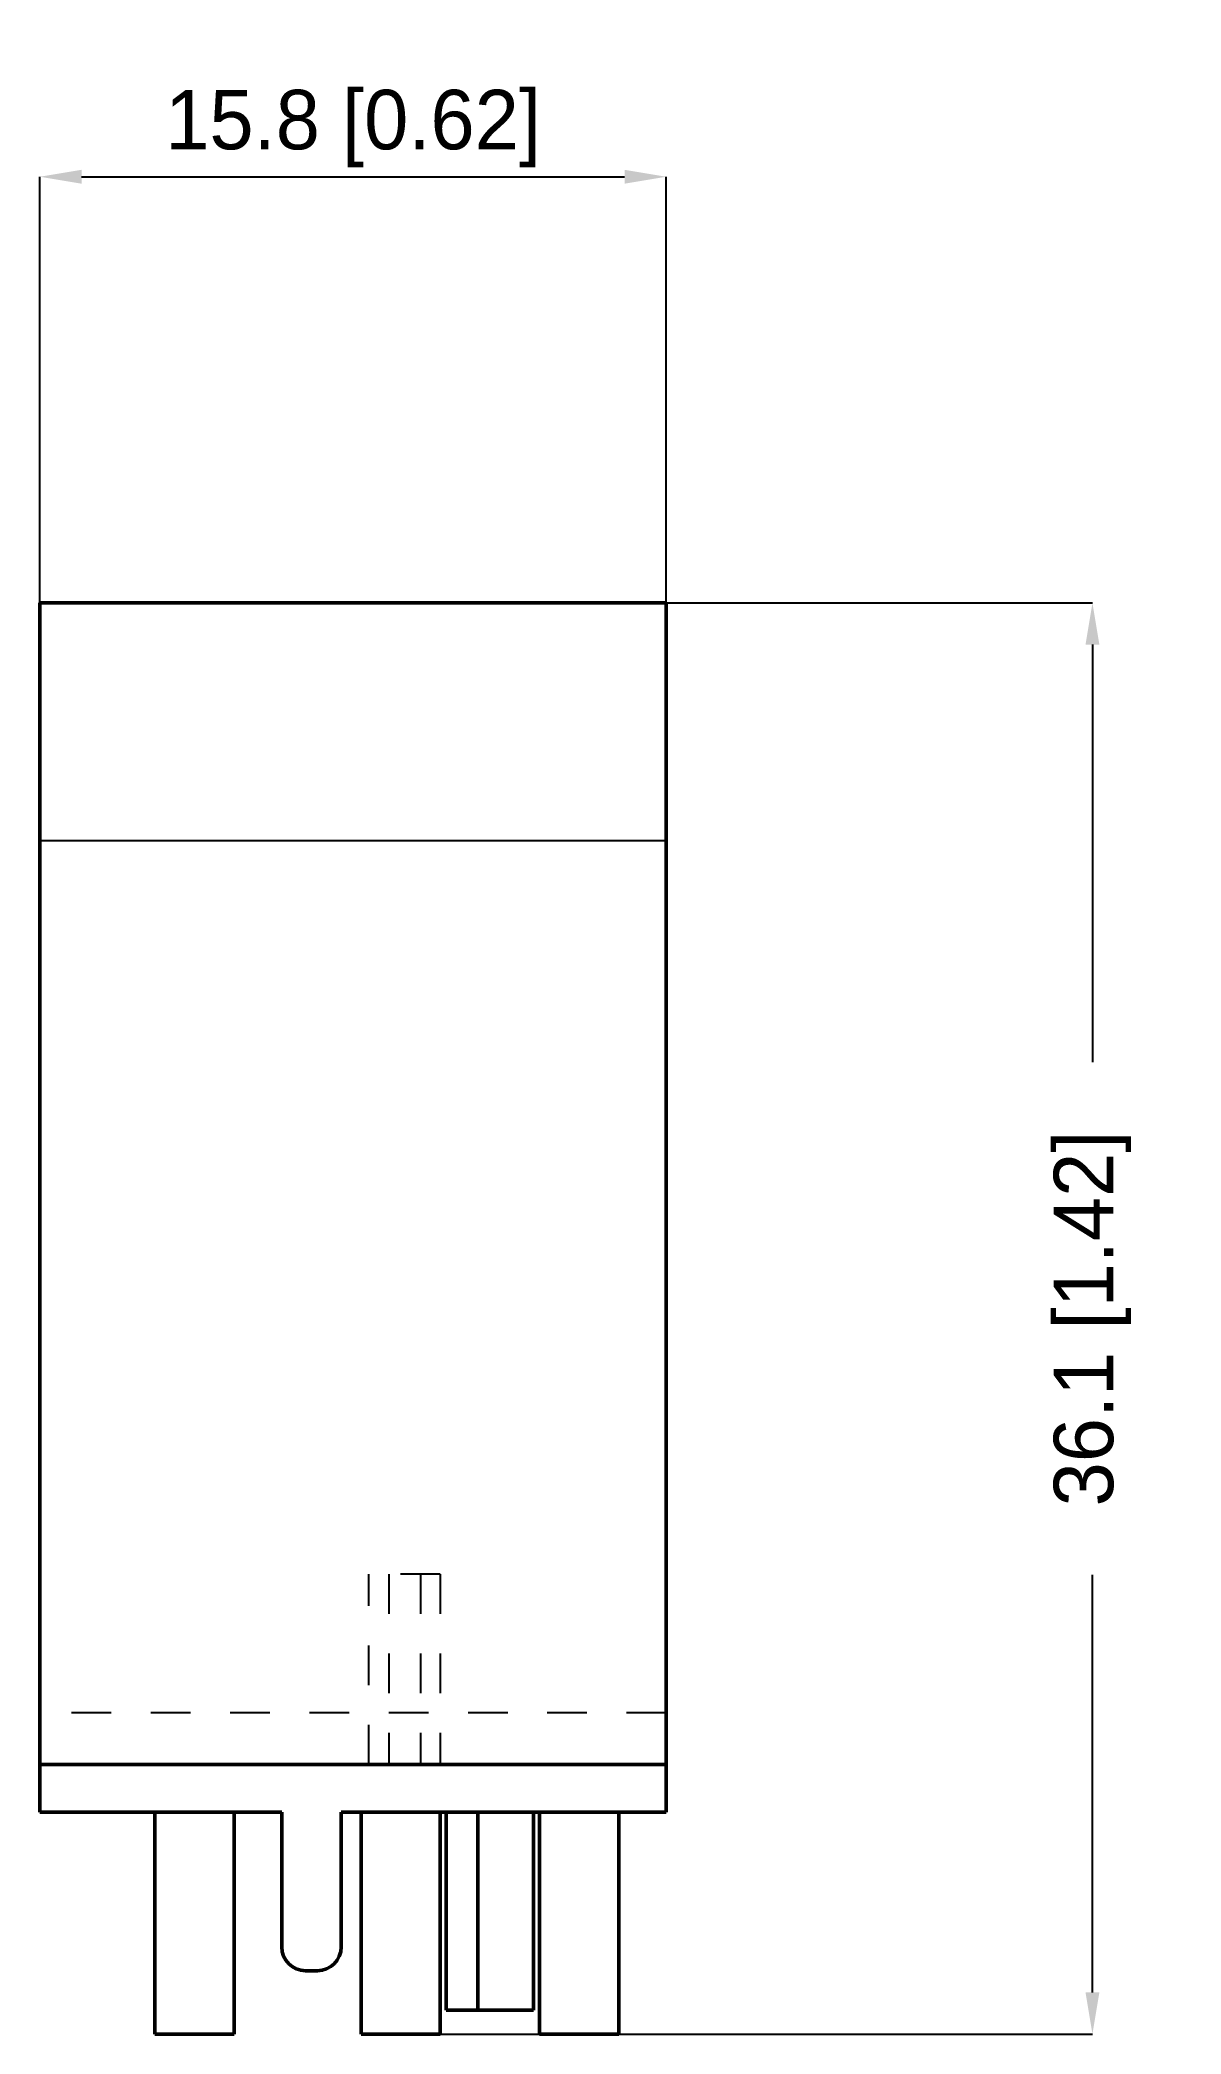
# Model space of a CAD drawing. Header units: millimetres. Extents: x -7.9 to 20.9, y -5.6 to 44.7.
import ezdxf

# ---------------------------------------------------------------- set-up
doc = ezdxf.new("R2010")
doc.units = ezdxf.units.MM
doc.linetypes.add('Dashed', pattern=[2, 1, -1])
for name, color, linetype, lineweight in [('AM_0', 7, 'Continuous', 50), ('AM_4', 3, 'Continuous', 25), ('AM_5', 3, 'Continuous', 25), ('AM_9', 6, 'Dashed', 25)]:
    doc.layers.add(name, color=color, linetype=linetype, lineweight=lineweight)
doc.dimstyles.new('ISO-25', dxfattribs={"dimtxt": 2.5, "dimasz": 2.5, "dimexe": 1.25, "dimexo": 0.625, "dimtad": 1, "dimtxsty": 'Standard', "dimcen": 2.5, "dimadec": 0, "dimazin": 0, "dimtfac": 1, "dimtmove": 0, "dimatfit": 3, "dimfxl": 1, "dimarcsym": 0})

# ---------------------------------------------------------------- blocks, each defined once
blk = doc.blocks.new('*D1')
at = {"layer": 'AM_5', "color": 0, "lineweight": -2}
for p, q in [((-7.9, 1.2), (-7.9, 41.25)), ((-6.85, 41.25), (6.85, 41.25)), ((7.9, 1.2), (7.9, 41.25))]:
    blk.add_line(p, q, dxfattribs=at)
at = {"layer": 'AM_5', "color": 0}
for points in [[(-6.85, 41.425), (-6.85, 41.075), (-7.9, 41.25)], [(6.85, 41.075), (6.85, 41.425), (7.9, 41.25)]]:
    blk.add_solid(points, dxfattribs=at)
at = {"layer": 'Defpoints', "color": 0}
for p in [(7.9, 41.25), (-7.9, 1.2), (7.9, 1.2)]:
    blk.add_point(p, dxfattribs=at)
at = {"layer": 'AM_5', "color": 0, "insert": (0, 42.466), "char_height": 1.5, "attachment_point": 5}
blk.add_mtext('15.8 [0.62]', dxfattribs=at)
blk = doc.blocks.new('*D2')
at = {"layer": 'AM_5', "color": 0, "lineweight": -2}
for p, q in [((0, 30.5), (18.65, 30.5)), ((18.65, 29.45), (18.65, 18.916)), ((18.65, -4.55), (18.65, 5.984)), ((0.2, -5.6), (18.65, -5.6))]:
    blk.add_line(p, q, dxfattribs=at)
at = {"layer": 'AM_5', "color": 0}
for points in [[(18.825, 29.45), (18.475, 29.45), (18.65, 30.5)], [(18.475, -4.55), (18.825, -4.55), (18.65, -5.6)]]:
    blk.add_solid(points, dxfattribs=at)
at = {"layer": 'Defpoints', "color": 0}
for p in [(0, 30.5), (0.2, -5.6), (18.65, -5.6)]:
    blk.add_point(p, dxfattribs=at)
at = {"layer": 'AM_5', "color": 0, "insert": (18.65, 12.45), "char_height": 1.5, "attachment_point": 5, "rotation": 90}
blk.add_mtext('36.1 [1.42]', dxfattribs=at)

msp = doc.modelspace()

# ---------------------------------------------------------------- linework, layer by layer
at = {"layer": 'AM_0'}
for p, q in [((-7.9, 30.5), (-7.9, 0)), ((7.9, 30.5), (-7.9, 30.5)), ((7.9, 30.5), (7.9, 0)), ((7.9, 1.2), (-7.9, 1.2)), ((-1.8, 0), (-7.9, 0)), ((-5, -5.6), (-5, 0)), ((-3, -5.6), (-3, 0)), ((-1.8, 0), (-1.8, -3.4)), ((7.9, 0), (-0.3, 0)), ((-0.3, -3.4), (-0.3, 0)), ((0.2, -5.6), (0.2, 0)), ((2.2, -5.6), (2.2, 0)), ((2.35, -5), (2.35, 0)), ((3.15, -5), (3.15, 0)), ((4.55, -5), (4.55, 0)), ((4.7, -5.6), (4.7, 0)), ((6.7, -5.6), (6.7, 0)), ((-1.2, -4), (-0.9, -4)), ((2.35, -5), (4.55, -5)), ((-5, -5.6), (-3, -5.6)), ((0.2, -5.6), (2.2, -5.6)), ((4.7, -5.6), (6.7, -5.6))]:
    msp.add_line(p, q, dxfattribs=at)
for centre, start, end in [((-1.2, -3.4), 180, 270), ((-0.9, -3.4), 270, 0)]:
    msp.add_arc(centre, 0.6, start, end, dxfattribs=at)
at = {"layer": 'AM_4'}
msp.add_line((7.9, 24.5), (-7.9, 24.5), dxfattribs=at)
at = {"layer": 'AM_9'}
for p, q in [((2.2, 6), (0.4, 6)), ((0.4, 1.2), (0.4, 6)), ((0.9, 6), (0.9, 1.2)), ((1.7, 6), (1.7, 1.2)), ((2.2, 6), (2.2, 1.2)), ((7.9, 2.5), (-7.9, 2.5))]:
    msp.add_line(p, q, dxfattribs=at)

# ---------------------------------------------------------------- dimensions: what is measured, and where the dimension line sits
at = {"layer": 'AM_5'}
dim = msp.add_linear_dim(base=(7.9, 41.25), p1=(-7.9, 1.2), p2=(7.9, 1.2), text='15.8 [0.62]', dimstyle='ISO-25', override={"dimtxt": 1.5, "dimasz": 1.05, "dimexe": 0, "dimexo": 0, "dimgap": 0.45}, dxfattribs=at)
dim.commit()
dim.dimension.update_dxf_attribs({"geometry": '*D1', "text_midpoint": (0, 41.25), "dimtype": 160})
dim = msp.add_linear_dim(base=(18.65, -5.6), p1=(0, 30.5), p2=(0.2, -5.6), angle=90, text='36.1 [1.42]', dimstyle='ISO-25', override={"dimtxt": 1.5, "dimasz": 1.05, "dimexe": 0, "dimexo": 0, "dimgap": 0.45}, dxfattribs=at)
dim.commit()
dim.dimension.update_dxf_attribs({"geometry": '*D2', "text_midpoint": (18.65, 12.45), "dimtype": 160, "text_rotation": 90})

doc.saveas('drawing.dxf')
